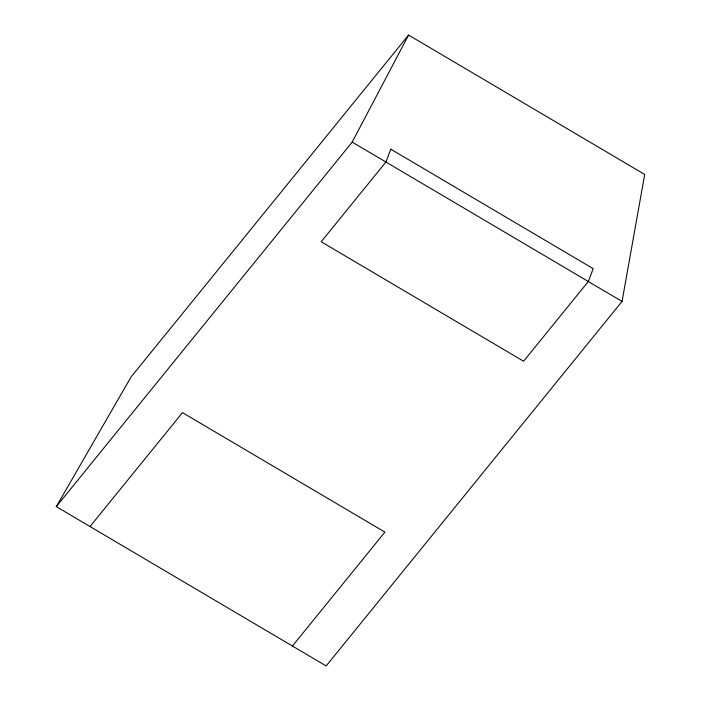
<?xml version="1.0" encoding="UTF-8"?>
<svg xmlns="http://www.w3.org/2000/svg" width="701" height="701" viewBox="0 0 701 701"><rect width="100%" height="100%" fill="white"/><g stroke="black" fill="none" stroke-linecap="round" stroke-linejoin="round"><path stroke-width="1.05" d="M622.05 301.421L644.71 174.461L408.578 35.05L131.175 376.796L56.29 506.621L326.158 665.95L622.05 301.421L352.182 142.101L56.29 506.621M352.182 142.101L408.578 35.05M90.026 526.539L182.488 412.626L384.893 532.12L292.422 646.033M390.79 149.173L385.918 162.01L321.189 241.757L523.594 361.243L588.314 281.504L593.195 268.667L390.79 149.173"/></g></svg>
